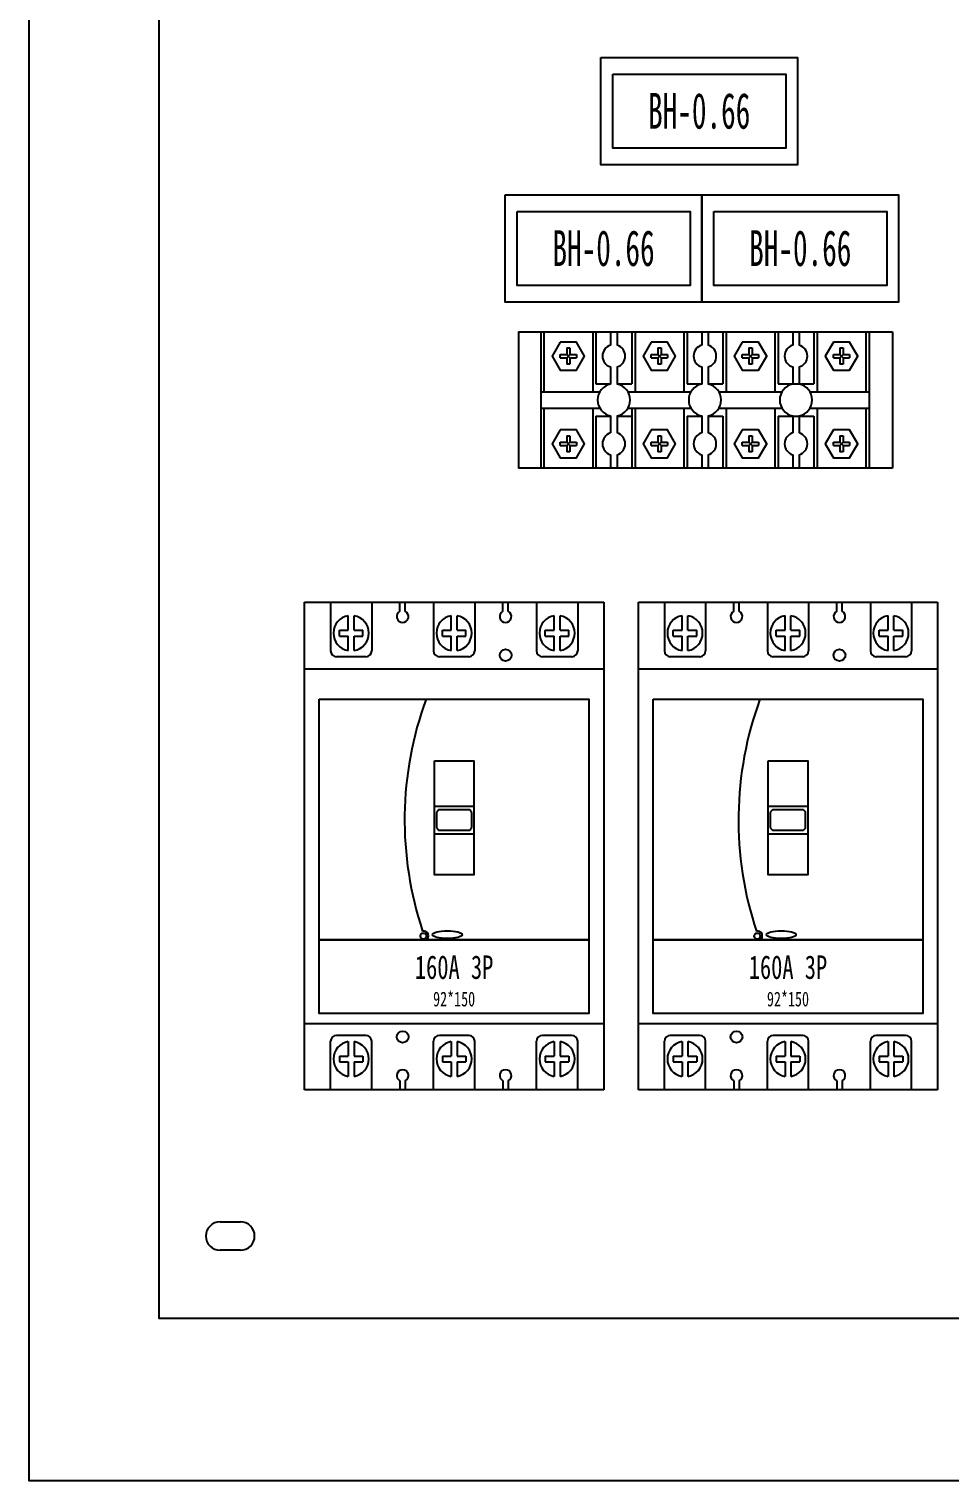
# Model space of a CAD drawing. Extents: x 159539 to 160139, y 198620 to 199620.
# Drawn here: x 159539.3 to 159822.5, y 198619.7 to 199066.3 of the extents above; entities that cross this region are included whole.
import ezdxf
from ezdxf.enums import TextEntityAlignment as Align

# ---------------------------------------------------------------- set-up
doc = ezdxf.new("R2010")
doc.units = 0
doc.header["$MEASUREMENT"] = 0
doc.linetypes.add('DASH', pattern=[0.35, 0.25, -0.1])
doc.layers.add('元件', color=7, linetype='Continuous')
doc.styles.add('GH-CZC', font='', dxfattribs={"width": 0.7})
doc.styles.add('LEAD', font='', dxfattribs={"width": 0.8})
doc.styles.get('GH-CZC').set_extended_font_data('SimSun')
doc.styles.get('LEAD').set_extended_font_data('SimSun')

# ---------------------------------------------------------------- blocks, each defined once
blk = doc.blocks.new('A$Caefa946f')
at = {"layer": '元件', "color": 8}
for p, q in [((8, 0), (8, -14.93)), ((20.67, 0), (20.67, -14.93)), ((29.35, -2.78), (29.35, 0)), ((30.98, -2.78), (30.98, 0)), ((61.02, -2.78), (61.02, 0)), ((62.65, -2.78), (62.65, 0)), ((71.33, 0), (71.33, -14.93)), ((84, 0), (84, -14.93)), ((13.43, -8.6), (13.43, -4.15)), ((15.24, -8.6), (15.24, -4.15)), ((39.67, 0), (39.67, -14.93)), ((45.1, -8.6), (45.1, -4.15)), ((46.9, -8.6), (46.9, -4.15)), ((52.33, 0), (52.33, -14.93)), ((76.76, -8.6), (76.76, -4.15)), ((78.57, -8.6), (78.57, -4.15)), ((10.71, -10.4), (10.71, -8.6)), ((10.71, -8.6), (13.43, -8.6)), ((15.24, -8.6), (17.95, -8.6)), ((17.95, -10.4), (17.95, -8.6)), ((42.38, -8.6), (45.1, -8.6)), ((42.38, -10.4), (42.38, -8.6)), ((46.9, -8.6), (49.62, -8.6)), ((49.62, -10.4), (49.62, -8.6)), ((74.05, -10.4), (74.05, -8.6)), ((74.05, -8.6), (76.76, -8.6)), ((78.57, -8.6), (81.29, -8.6)), ((81.29, -10.4), (81.29, -8.6)), ((10.71, -10.4), (13.43, -10.4)), ((13.43, -14.85), (13.43, -10.4)), ((15.24, -10.4), (17.95, -10.4)), ((15.24, -14.85), (15.24, -10.4)), ((42.38, -10.4), (45.1, -10.4)), ((45.1, -14.85), (45.1, -10.4)), ((46.9, -14.85), (46.9, -10.4)), ((46.9, -10.4), (49.62, -10.4)), ((74.05, -10.4), (76.76, -10.4)), ((76.76, -14.85), (76.76, -10.4)), ((78.57, -10.4), (81.29, -10.4)), ((78.57, -14.85), (78.57, -10.4)), ((18.86, -16.74), (9.81, -16.74)), ((50.52, -16.74), (41.48, -16.74)), ((82.19, -16.74), (73.14, -16.74)), ((0, -20.46), (92, -20.46)), ((0, -129.54), (92, -129.54)), ((18.86, -133.26), (9.81, -133.26)), ((50.52, -133.26), (41.48, -133.26)), ((82.19, -133.26), (73.14, -133.26)), ((8, -150), (8, -135.07)), ((13.43, -135.15), (13.43, -139.6)), ((15.24, -135.15), (15.24, -139.6)), ((20.67, -150), (20.67, -135.07)), ((39.67, -150), (39.67, -135.07)), ((45.1, -135.15), (45.1, -139.6)), ((46.9, -135.15), (46.9, -139.6)), ((52.33, -150), (52.33, -135.07)), ((71.33, -150), (71.33, -135.07)), ((76.76, -135.15), (76.76, -139.6)), ((78.57, -135.15), (78.57, -139.6)), ((84, -150), (84, -135.07)), ((10.71, -139.6), (13.43, -139.6)), ((10.71, -139.6), (10.71, -141.4)), ((10.71, -141.4), (13.43, -141.4)), ((13.43, -141.4), (13.43, -145.85)), ((15.24, -139.6), (17.95, -139.6)), ((15.24, -141.4), (17.95, -141.4)), ((15.24, -141.4), (15.24, -145.85)), ((17.95, -139.6), (17.95, -141.4)), ((42.38, -139.6), (42.38, -141.4)), ((42.38, -139.6), (45.1, -139.6)), ((42.38, -141.4), (45.1, -141.4)), ((45.1, -141.4), (45.1, -145.85)), ((46.9, -139.6), (49.62, -139.6)), ((46.9, -141.4), (46.9, -145.85)), ((46.9, -141.4), (49.62, -141.4)), ((49.62, -139.6), (49.62, -141.4)), ((74.05, -139.6), (76.76, -139.6)), ((74.05, -139.6), (74.05, -141.4)), ((74.05, -141.4), (76.76, -141.4)), ((76.76, -141.4), (76.76, -145.85)), ((78.57, -139.6), (81.29, -139.6)), ((78.57, -141.4), (81.29, -141.4)), ((78.57, -141.4), (78.57, -145.85)), ((81.29, -139.6), (81.29, -141.4)), ((29.35, -147.22), (29.35, -150)), ((30.98, -147.22), (30.98, -150)), ((61.02, -147.22), (61.02, -150)), ((62.65, -147.22), (62.65, -150))]:
    blk.add_line(p, q, dxfattribs=at)
for points in [[(0, 0), (92, 0)], [(0, -150), (0, 0)], [(92, 0), (92, -150)], [(92, -150), (0, -150)]]:
    blk.add_lwpolyline(points, dxfattribs=at)
for points in [[(4.52, -29.86), (87.48, -29.86), (87.48, -103.86), (4.52, -103.86)], [(39.92, -48.76), (52.08, -48.76), (52.08, -83.82), (39.92, -83.82)], [(39.92, -62.68), (52.08, -62.68), (52.08, -71.29), (39.92, -71.29)], [(4.52, -103.86), (87.48, -103.86), (87.48, -126.48), (4.52, -126.48)]]:
    blk.add_lwpolyline(points, close=True, dxfattribs=at)
blk.add_lwpolyline([(41.76, -63.72), (50.24, -63.72, -0.414214), (51.33, -64.8), (51.33, -69.17, -0.414214), (50.24, -70.26), (41.76, -70.26, -0.414214), (40.67, -69.17), (40.67, -64.8, -0.414214)], format="xyb", close=True, dxfattribs=at)
at = {"layer": '元件', "color": 8, "linetype": 'ByBlock'}
for centre in [(61.83, -16.29), (30.17, -133.71)]:
    blk.add_circle(centre, 1.81, dxfattribs=at)
at = {"layer": '元件', "color": 8}
blk.add_circle((36.54, -102.7), 0.927, dxfattribs=at)
for centre, radius, start, end in [((14.33, -9.5), 5.43, 99.5941, 260.4059), ((14.33, -9.5), 5.43, 279.5941, 80.4059), ((30.17, -4.39), 1.81, 116.839, 63.161), ((46, -9.5), 5.43, 99.5941, 260.4059), ((46, -9.5), 5.43, 279.5941, 80.4059), ((61.83, -4.39), 1.81, 116.839, 63.161), ((77.67, -9.5), 5.43, 99.5941, 260.4059), ((77.67, -9.5), 5.43, 279.5941, 80.4059), ((9.81, -14.93), 1.81, 180, 270), ((18.86, -14.93), 1.81, 270, 0), ((41.48, -14.93), 1.81, 180, 270), ((50.52, -14.93), 1.81, 270, 0), ((73.14, -14.93), 1.81, 180, 270), ((82.19, -14.93), 1.81, 270, 0), ((138.72, -66.99), 107.95, 159.8825, 198.4536), ((36.65, -102.58), 1.46, 298.8634, 103.1192), ((9.81, -135.07), 1.81, 90, 180), ((18.86, -135.07), 1.81, 0, 90), ((41.48, -135.07), 1.81, 90, 180), ((50.52, -135.07), 1.81, 0, 90), ((73.14, -135.07), 1.81, 90, 180), ((82.19, -135.07), 1.81, 0, 90), ((14.33, -140.5), 5.43, 99.5941, 260.4059), ((14.33, -140.5), 5.43, 279.5941, 80.4059), ((46, -140.5), 5.43, 99.5941, 260.4059), ((46, -140.5), 5.43, 279.5941, 80.4059), ((77.67, -140.5), 5.43, 99.5941, 260.4059), ((77.67, -140.5), 5.43, 279.5941, 80.4059), ((30.17, -145.61), 1.81, 296.839, 243.161), ((61.83, -145.61), 1.81, 296.839, 243.161)]:
    blk.add_arc(centre, radius, start, end, dxfattribs=at)
blk.add_ellipse((43.93, -102.26), major_axis=(-4.53, 0), ratio=0.263531, dxfattribs=at)
at = {"layer": '元件', "color": 8, "style": 'GH-CZC', "width": 0.7}
for s, height, p in [('160A 3P', 7.238, (46, -112.25)), ('92*150', 4.524, (46, -122.05))]:
    blk.add_text(s, height=height, dxfattribs=at).set_placement(p, align=Align.MIDDLE_CENTER)
blk = doc.blocks.new('Manufacturer光辉PartName电流互感器SeriesBHPartTypeMaxCurrent0MinCurrent0PolesMinPower0MaxPower0ShellFrameLimitingCurrentRemarkLibType2DelFlgfalseUpdateDate')
at = {"layer": '元件', "color": 8, "transparency": 33554687}
for points in [[(-30.25, 16.5), (30.25, 16.5), (30.25, -16.5), (-30.25, -16.5)], [(-26.61, 11.42), (26.61, 11.42), (26.61, -11.42), (-26.61, -11.42)]]:
    blk.add_lwpolyline(points, close=True, dxfattribs=at)
at = {"layer": '元件', "color": 8, "linetype": 'DASH', "transparency": 33554687, "style": 'LEAD', "width": 0.6}
blk.add_text('BH-0.66', height=11, dxfattribs=at).set_placement((0, 0.12), align=Align.MIDDLE_CENTER)
blk = doc.blocks.new('A$C54607b92')
at = {"layer": '元件', "color": 8}
for p, q in [((0, 0), (115, 0)), ((0, 0), (0, -42)), ((0, 0), (0, -42)), ((6.83, 0), (6.83, -42)), ((7.83, 0), (7.83, -18.5)), ((22.83, 0), (22.83, -18.5)), ((23.83, 0), (23.83, -16)), ((28.33, 0), (28.33, -4.15)), ((30.33, 0), (30.33, -4.15)), ((34.83, 0), (34.83, -16)), ((35.83, 0), (35.83, -18.5)), ((50.83, 0), (50.83, -18.5)), ((51.83, 0), (51.83, -16)), ((56.33, 0), (56.33, -4.15)), ((58.33, 0), (58.33, -4.15)), ((62.83, 0), (62.83, -16)), ((63.83, 0), (63.83, -18.5)), ((78.83, 0), (78.83, -18.5)), ((79.83, 0), (79.83, -16)), ((84.33, 0), (84.33, -4.15)), ((86.33, 0), (86.33, -4.15)), ((90.83, 0), (90.83, -16)), ((91.83, 0), (91.83, -18.5)), ((106.83, 0), (106.83, -18.5)), ((107.83, 0), (107.83, -42)), ((107.83, 0), (107.83, -42)), ((107.83, 0), (107.83, -42)), ((115, 0), (115, -42)), ((12.83, -7), (14.83, -7)), ((12.83, -8), (12.83, -7)), ((12.83, -8), (14.83, -8)), ((14.83, -5), (15.83, -5)), ((14.83, -5), (14.83, -7)), ((15.83, -7), (14.83, -8)), ((14.83, -7), (15.83, -8)), ((14.83, -8), (14.83, -10)), ((15.83, -5), (15.83, -7)), ((15.83, -7), (17.83, -7)), ((15.83, -8), (15.83, -10)), ((15.83, -8), (17.83, -8)), ((17.83, -7), (17.83, -8)), ((40.83, -7), (42.83, -7)), ((40.83, -8), (40.83, -7)), ((40.83, -8), (42.83, -8)), ((42.83, -5), (43.83, -5)), ((42.83, -5), (42.83, -7)), ((43.83, -7), (42.83, -8)), ((42.83, -7), (43.83, -8)), ((42.83, -8), (42.83, -10)), ((43.83, -5), (43.83, -7)), ((43.83, -7), (45.83, -7)), ((43.83, -8), (43.83, -10)), ((43.83, -8), (45.83, -8)), ((45.83, -7), (45.83, -8)), ((68.83, -7), (70.83, -7)), ((68.83, -8), (68.83, -7)), ((68.83, -8), (70.83, -8)), ((70.83, -5), (71.83, -5)), ((70.83, -5), (70.83, -7)), ((71.83, -7), (70.83, -8)), ((70.83, -7), (71.83, -8)), ((70.83, -8), (70.83, -10)), ((71.83, -5), (71.83, -7)), ((71.83, -7), (73.83, -7)), ((71.83, -8), (71.83, -10)), ((71.83, -8), (73.83, -8)), ((73.83, -7), (73.83, -8)), ((96.83, -8), (96.83, -7)), ((96.83, -7), (98.83, -7)), ((96.83, -8), (98.83, -8)), ((98.83, -5), (98.83, -7)), ((98.83, -5), (99.83, -5)), ((98.83, -7), (99.83, -8)), ((99.83, -7), (98.83, -8)), ((98.83, -8), (98.83, -10)), ((99.83, -5), (99.83, -7)), ((99.83, -7), (101.83, -7)), ((99.83, -8), (99.83, -10)), ((99.83, -8), (101.83, -8)), ((101.83, -7), (101.83, -8)), ((15.83, -10), (14.83, -10)), ((28.33, -10.85), (28.33, -16.1)), ((30.33, -10.85), (30.33, -16.1)), ((43.83, -10), (42.83, -10)), ((56.33, -10.85), (56.33, -16.1)), ((58.33, -10.85), (58.33, -16.1)), ((71.83, -10), (70.83, -10)), ((84.33, -10.85), (84.33, -16.1)), ((86.33, -10.85), (86.33, -16.1)), ((99.83, -10), (98.83, -10)), ((23.83, -16), (28.33, -16)), ((30.33, -16), (34.83, -16)), ((51.83, -16), (56.33, -16)), ((58.33, -16), (62.83, -16)), ((79.83, -16), (90.83, -16)), ((6.83, -18.5), (25, -18.5)), ((33.66, -18.5), (53, -18.5)), ((61.66, -18.5), (81, -18.5)), ((89.66, -18.5), (107.83, -18.5)), ((6.83, -23.5), (25, -23.5)), ((7.83, -23.5), (7.83, -42)), ((22.83, -23.5), (22.83, -42)), ((23.83, -26), (28.33, -26)), ((23.83, -26), (23.83, -42)), ((28.33, -25.9), (28.33, -31.15)), ((30.33, -25.9), (30.33, -31.15)), ((30.33, -26), (34.83, -26)), ((33.66, -23.5), (53, -23.5)), ((34.83, -23.5), (34.83, -26)), ((34.83, -26), (34.83, -42)), ((35.83, -23.5), (35.83, -42)), ((50.83, -23.5), (50.83, -42)), ((51.83, -26), (51.83, -42)), ((51.83, -26), (56.33, -26)), ((56.33, -25.9), (56.33, -31.15)), ((58.33, -25.9), (58.33, -31.15)), ((58.33, -26), (62.83, -26)), ((61.66, -23.5), (81, -23.5)), ((62.83, -26), (62.83, -42)), ((63.83, -23.5), (63.83, -42)), ((78.83, -23.5), (78.83, -42)), ((79.83, -26), (79.83, -42)), ((79.83, -26), (90.83, -26)), ((84.33, -25.9), (84.33, -31.15)), ((86.33, -25.9), (86.33, -31.15)), ((89.66, -23.5), (107.83, -23.5)), ((90.83, -26), (90.83, -42)), ((91.83, -23.5), (91.83, -42)), ((106.83, -23.5), (106.83, -42)), ((12.83, -35), (12.83, -34)), ((12.83, -34), (14.83, -34)), ((12.83, -35), (14.83, -35)), ((14.83, -32), (15.83, -32)), ((14.83, -32), (14.83, -34)), ((14.83, -34), (15.83, -35)), ((15.83, -34), (14.83, -35)), ((14.83, -35), (14.83, -37)), ((15.83, -32), (15.83, -34)), ((15.83, -34), (17.83, -34)), ((15.83, -35), (17.83, -35)), ((15.83, -35), (15.83, -37)), ((17.83, -34), (17.83, -35)), ((40.83, -35), (40.83, -34)), ((40.83, -34), (42.83, -34)), ((40.83, -35), (42.83, -35)), ((42.83, -32), (43.83, -32)), ((42.83, -32), (42.83, -34)), ((42.83, -34), (43.83, -35)), ((43.83, -34), (42.83, -35)), ((42.83, -35), (42.83, -37)), ((43.83, -32), (43.83, -34)), ((43.83, -34), (45.83, -34)), ((43.83, -35), (45.83, -35)), ((43.83, -35), (43.83, -37)), ((45.83, -34), (45.83, -35)), ((68.83, -35), (68.83, -34)), ((68.83, -34), (70.83, -34)), ((68.83, -35), (70.83, -35)), ((70.83, -32), (71.83, -32)), ((70.83, -32), (70.83, -34)), ((70.83, -34), (71.83, -35)), ((71.83, -34), (70.83, -35)), ((70.83, -35), (70.83, -37)), ((71.83, -32), (71.83, -34)), ((71.83, -34), (73.83, -34)), ((71.83, -35), (73.83, -35)), ((71.83, -35), (71.83, -37)), ((73.83, -34), (73.83, -35)), ((96.83, -34), (98.83, -34)), ((96.83, -35), (96.83, -34)), ((96.83, -35), (98.83, -35)), ((98.83, -32), (99.83, -32)), ((98.83, -32), (98.83, -34)), ((99.83, -34), (98.83, -35)), ((98.83, -34), (99.83, -35)), ((98.83, -35), (98.83, -37)), ((99.83, -32), (99.83, -34)), ((99.83, -34), (101.83, -34)), ((99.83, -35), (99.83, -37)), ((99.83, -35), (101.83, -35)), ((101.83, -34), (101.83, -35)), ((15.83, -37), (14.83, -37)), ((28.33, -37.85), (28.33, -42)), ((30.33, -37.85), (30.33, -42)), ((43.83, -37), (42.83, -37)), ((56.33, -37.85), (56.33, -42)), ((58.33, -37.85), (58.33, -42)), ((71.83, -37), (70.83, -37)), ((84.33, -37.85), (84.33, -42)), ((86.33, -37.85), (86.33, -42)), ((99.83, -37), (98.83, -37)), ((115, -42), (0, -42))]:
    blk.add_line(p, q, dxfattribs=at)
for points in [[(12.83, -3.17), (10.33, -7.5), (12.83, -11.83), (17.83, -11.83), (20.33, -7.5), (17.83, -3.17)], [(40.83, -3.17), (38.33, -7.5), (40.83, -11.83), (45.83, -11.83), (48.33, -7.5), (45.83, -3.17)], [(68.83, -3.17), (66.33, -7.5), (68.83, -11.83), (73.83, -11.83), (76.33, -7.5), (73.83, -3.17)], [(96.83, -3.17), (94.33, -7.5), (96.83, -11.83), (101.83, -11.83), (104.33, -7.5), (101.83, -3.17)], [(12.83, -30.17), (10.33, -34.5), (12.83, -38.83), (17.83, -38.83), (20.33, -34.5), (17.83, -30.17)], [(40.83, -30.17), (38.33, -34.5), (40.83, -38.83), (45.83, -38.83), (48.33, -34.5), (45.83, -30.17)], [(68.83, -30.17), (66.33, -34.5), (68.83, -38.83), (73.83, -38.83), (76.33, -34.5), (73.83, -30.17)], [(96.83, -30.17), (94.33, -34.5), (96.83, -38.83), (101.83, -38.83), (104.33, -34.5), (101.83, -30.17)]]:
    blk.add_lwpolyline(points, close=True, dxfattribs=at)
for centre, radius, start, end in [((29.33, -7.5), 3.5, 106.6015, 253.3985), ((29.33, -7.5), 3.5, 286.6015, 73.3985), ((57.33, -7.5), 3.5, 106.6015, 253.3985), ((57.33, -7.5), 3.5, 286.6015, 73.3985), ((85.33, -7.5), 3.5, 106.6015, 253.3985), ((85.33, -7.5), 3.5, 286.6015, 73.3985), ((29.33, -21), 5, 101.537, 258.463), ((29.33, -21), 5, 281.537, 78.463), ((57.33, -21), 5, 101.537, 258.463), ((57.33, -21), 5, 281.537, 78.463), ((85.33, -21), 5, 101.537, 258.463), ((85.33, -21), 5, 281.537, 78.463), ((29.33, -34.5), 3.5, 106.6015, 253.3985), ((29.33, -34.5), 3.5, 286.6015, 73.3985), ((57.33, -34.5), 3.5, 106.6015, 253.3985), ((57.33, -34.5), 3.5, 286.6015, 73.3985), ((85.33, -34.5), 3.5, 106.6015, 253.3985), ((85.33, -34.5), 3.5, 286.6015, 73.3985)]:
    blk.add_arc(centre, radius, start, end, dxfattribs=at)
blk = doc.blocks.new('A$C0B9C0A3C')
at = {"color": 6}
for points in [[(0, 3.5), (0, 8.5)], [(7, 8.5), (7, 3.5)]]:
    blk.add_lwpolyline(points, dxfattribs=at)
for centre, start, end in [((3.5, 8.5), 0, 180), ((3.5, 3.5), 180, 0)]:
    blk.add_arc(centre, 3.5, start, end, dxfattribs=at)

msp = doc.modelspace()

# ---------------------------------------------------------------- linework, layer by layer
at = {"transparency": 33554687}
for points in [[(159539.34, 199619.68), (160139.34, 199619.68), (160139.34, 198619.68), (159539.34, 198619.68)], [(159579.34, 199569.68), (160099.34, 199569.68), (160099.34, 198669.68), (159579.34, 198669.68)]]:
    msp.add_lwpolyline(points, close=True, dxfattribs=at)

# ---------------------------------------------------------------- block references
for p in [(159745.42, 199041.06), (159716, 198998.82), (159776.5, 198998.82)]:
    msp.add_blockref('Manufacturer光辉PartName电流互感器SeriesBHPartTypeMaxCurrent0MinCurrent0PolesMinPower0MaxPower0ShellFrameLimitingCurrentRemarkLibType2DelFlgfalseUpdateDate', p)
at = {"transparency": 33554687, "xscale": 1.25, "yscale": 1.25, "zscale": 1.25, "rotation": 90}
msp.add_blockref('A$C0B9C0A3C', (159608.71, 198690.64), dxfattribs=at)
at = {"layer": '元件', "color": 8}
for name, p in [('A$C54607b92', (159689.85, 198973.22)), ('A$Caefa946f', (159624.05, 198889.99)), ('A$Caefa946f', (159726.72, 198889.99))]:
    msp.add_blockref(name, p, dxfattribs=at)

doc.saveas('drawing.dxf')
